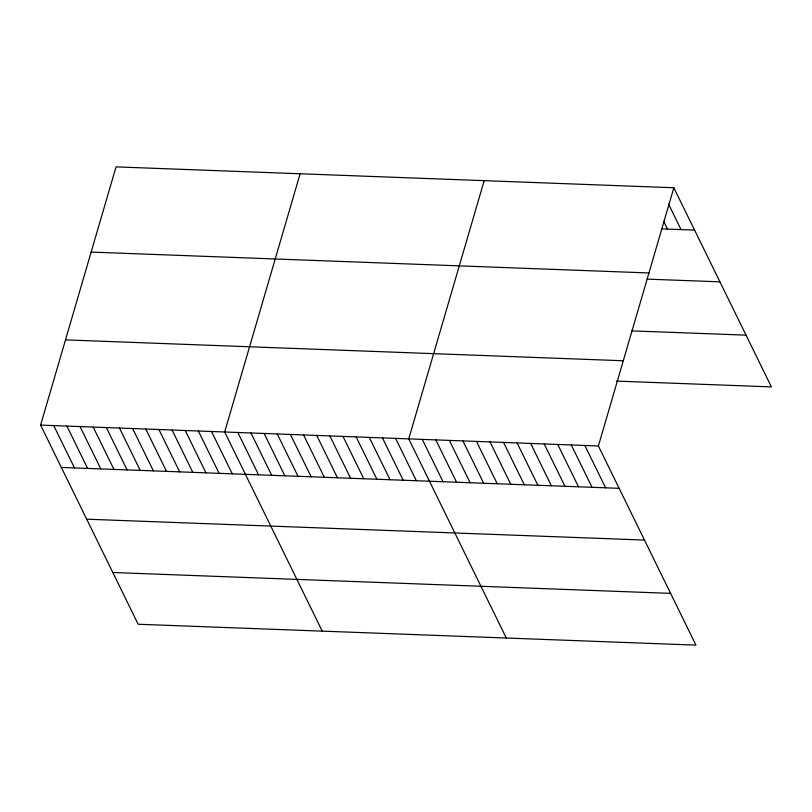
<?xml version="1.0" encoding="UTF-8"?>
<svg xmlns="http://www.w3.org/2000/svg" width="812" height="812" viewBox="0 0 812 812"><rect width="100%" height="100%" fill="white"/><g stroke="black" fill="none" stroke-linecap="round" stroke-linejoin="round"><path stroke-width="1.22" d="M673.838 187.755L598.393 445.981L695.955 645.124L138.162 624.245L40.6 425.102L116.045 166.876L673.838 187.755L771.4 386.898L616.237 381.092M300.115 173.768L224.67 431.984L322.232 631.137M484.185 180.65L408.74 438.876L506.302 638.029M661.333 228.852L694.585 230.1M91.147 252.085L648.94 272.964M647.276 279.125L719.929 281.845M631.523 330.87L746.045 335.153M65.498 339.883L623.291 360.761M40.6 425.102L598.393 445.981M61.347 467.438L619.13 488.316M86.691 519.193L644.484 540.061M112.817 572.501L670.6 593.379M668.479 203.964L681.035 229.593M663.668 221.28L667.484 229.085M584.843 445.473L605.59 487.809M571.293 444.966L592.039 487.301M557.753 444.458L578.489 486.794M544.202 443.951L564.949 486.286M530.662 443.443L551.399 485.789M517.112 442.936L537.859 485.282M503.562 442.428L524.308 484.774M490.022 441.921L510.758 484.267M476.471 441.413L497.218 483.759M462.921 440.906L483.668 483.252M449.381 440.398L470.128 482.744M435.831 439.891L456.577 482.237M422.291 439.383L443.027 481.729M395.596 438.389L416.333 480.724M382.442 437.891L403.188 480.237M369.298 437.404L390.044 479.74M356.153 436.907L376.89 479.253M342.999 436.42L363.746 478.765M329.855 435.922L350.601 478.268M316.71 435.435L337.447 477.781M303.556 434.938L324.303 477.283M290.412 434.45L311.158 476.796M277.257 433.953L298.004 476.299M264.113 433.466L284.86 475.812M250.969 432.969L271.705 475.314M237.814 432.481L258.561 474.827M211.526 431.497L232.262 473.843M198.372 430.999L219.118 473.345M185.227 430.512L205.974 472.858M172.083 430.015L192.82 472.361M158.929 429.528L179.675 471.873M145.784 429.03L166.531 471.376M132.64 428.543L153.377 470.889M119.486 428.046L140.232 470.392M106.342 427.559L127.088 469.904M93.187 427.061L113.934 469.407M80.043 426.574L100.789 468.92M66.899 426.087L87.635 468.422M53.744 425.589L74.491 467.935"/></g></svg>
